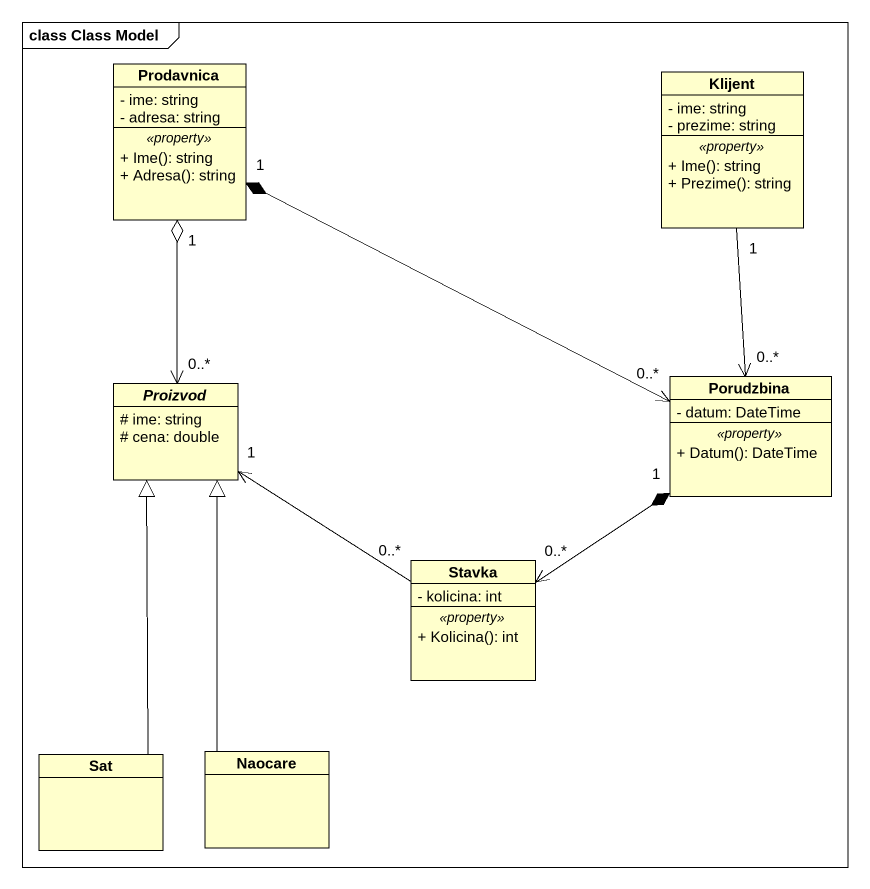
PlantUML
@startuml
mainframe class Class Model
hide circle
hide empty members
skinparam classAttributeIconSize 0
class Prodavnica {
  - ime: string
  - adresa: string
  .. <<property>> ..
  + Ime(): string
  + Adresa(): string
}
class Klijent {
  - ime: string
  - prezime: string
  .. <<property>> ..
  + Ime(): string
  + Prezime(): string
}
abstract class Proizvod {
  # ime: string
  # cena: double
}
class Porudzbina {
  - datum: DateTime
  .. <<property>> ..
  + Datum(): DateTime
}
class Stavka {
  - kolicina: int
  .. <<property>> ..
  + Kolicina(): int
}
class Sat
class Naocare
Klijent "1" --> "0..*" Porudzbina
Proizvod "0..*" <-up-o "1" Prodavnica
Proizvod "1" <-- "0..*" Stavka
Porudzbina "0..*" <-left-* "1" Prodavnica
Stavka "0..*" <-up-* "1" Porudzbina
Sat -up-|> Proizvod
Naocare -up-|> Proizvod
@enduml
